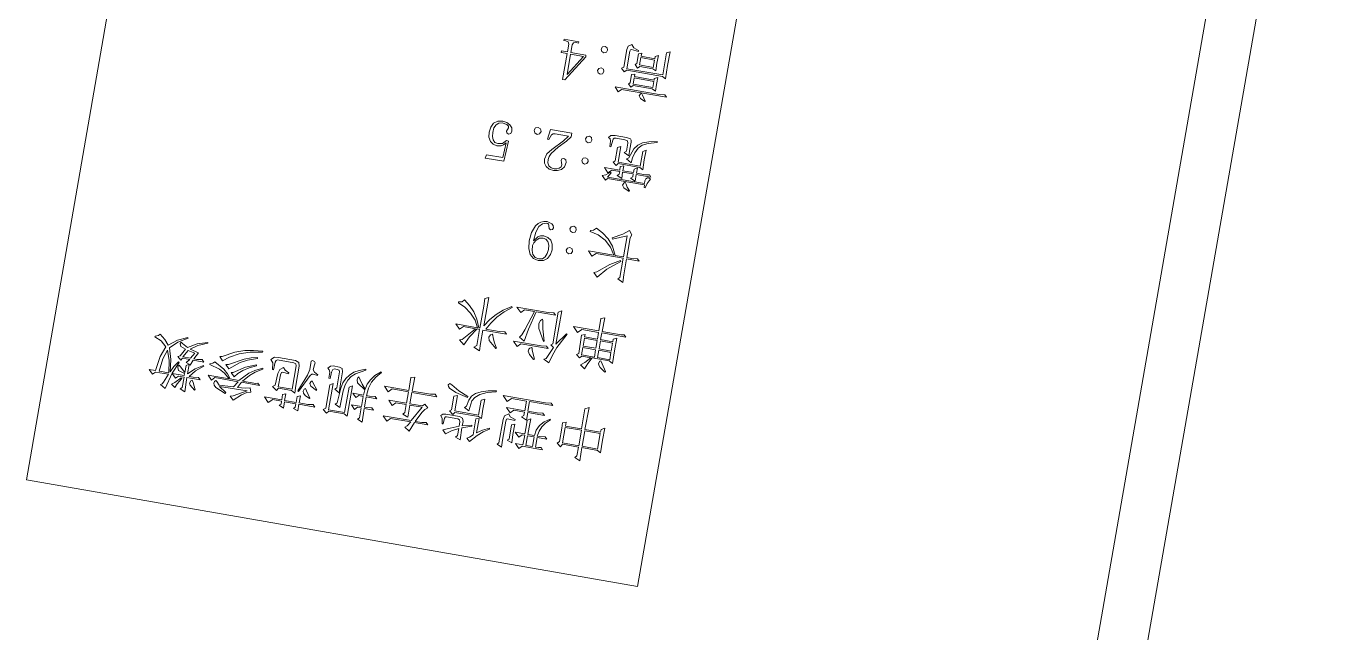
# Model space of a CAD drawing. Extents: x 274235 to 276654, y 142848 to 144425.
# Drawn here: x 275951.22 to 275956.52, y 143078.82 to 143081.25 of the extents above; entities that cross this region are included whole.
import ezdxf

# ---------------------------------------------------------------- set-up
doc = ezdxf.new("R2010")
doc.units = 0
doc.header["$LTSCALE"] = 1.5
doc.layers.get('0').update_dxf_attribs({"linetype": 'CONTINUOUS', "lineweight": 0})
doc.layers.add('_ACM-A-SITE-PAKG', color=1, linetype='CONTINUOUS', lineweight=5)
doc.layers.add('_ACM-A-WALL-FULL', color=6, linetype='CONTINUOUS', lineweight=13)

# ---------------------------------------------------------------- blocks, each defined once
blk = doc.blocks.new('acm_Parking_Truck - Midium Truck 中型货车-V407-B1_Working')
at = {"layer": '_ACM-A-SITE-PAKG'}
for p, q in [((-1244.9, 9000), (1245.1, 9000)), ((-1244.9, 9000), (-1244.9, 2287.2)), ((1245.1, 9000), (1245.1, 2287.2)), ((-907.9, 8533.8), (-930, 8543.7)), ((-930, 8543.7), (-929.1, 8490.3)), ((-915.3, 8526.5), (-907.9, 8533.8)), ((-915.3, 8490.3), (-915.3, 8526.5)), ((-691.8, 8525.7), (-775.5, 8525.7)), ((-775.5, 8525.7), (-768.1, 8518.3)), ((-680.8, 8536.7), (-691.8, 8525.7)), ((-664.2, 8520.1), (-680.8, 8536.7)), ((-610.9, 8543.7), (-609.9, 8515.2)), ((-591.6, 8534.5), (-610.9, 8543.7)), ((-598, 8528.1), (-591.6, 8534.5)), ((-598, 8433.3), (-598, 8528.1)), ((-481.2, 8543.7), (-507.4, 8513.8)), ((-490.4, 8514.3), (-478, 8525.8)), ((-468.3, 8531.7), (-481.2, 8543.7)), ((-478, 8525.8), (-468.3, 8531.7)), ((-422.3, 8535.4), (-442.6, 8543.7)), ((-442.6, 8543.7), (-441.6, 8495)), ((-429.7, 8528.1), (-422.3, 8535.4)), ((-429.7, 8499.6), (-429.7, 8528.1)), ((-380, 8529.9), (-402.6, 8513.4)), ((-367.1, 8515.2), (-380, 8529.9)), ((-235.6, 8543.7), (-250.3, 8506.8)), ((-215.4, 8532), (-235.6, 8543.7)), ((-223.4, 8524.8), (-215.4, 8532)), ((-42.5, 8541.3), (-41.6, 8485.6)), ((-22.3, 8532.1), (-42.5, 8541.3)), ((-29.6, 8525.5), (-22.3, 8532.1)), ((-29.6, 8485.6), (-29.6, 8525.5)), ((33.8, 8521), (20.1, 8528.3)), ((20.1, 8528.3), (21, 8464.8)), ((104.7, 8530.1), (96.4, 8521)), ((119.4, 8517.3), (104.7, 8530.1)), ((238, 8534.2), (218.7, 8541.3)), ((218.7, 8541.3), (219.6, 8513.9)), ((231.6, 8528.1), (238, 8534.2)), ((231.6, 8513.9), (231.6, 8528.1)), ((296.9, 8531.5), (277.6, 8539.5)), ((277.6, 8539.5), (278.5, 8513.9)), ((290.4, 8525.4), (296.9, 8531.5)), ((290.4, 8513.9), (290.4, 8525.4)), ((341.9, 8527.7), (326.3, 8513.9)), ((360.3, 8508.4), (341.9, 8527.7)), ((433, 8497), (485.4, 8526)), ((482.7, 8543.7), (453.2, 8516.2)), ((496.5, 8528.8), (482.7, 8543.7)), ((485.4, 8526), (496.5, 8528.8)), ((641.8, 8530.8), (639, 8529)), ((639, 8529), (652.8, 8501.3)), ((662.9, 8514.2), (641.8, 8530.8)), ((679.5, 8543.7), (680.4, 8485.6)), ((699.7, 8534.5), (679.5, 8543.7)), ((692.4, 8528), (699.7, 8534.5)), ((692.4, 8485.6), (692.4, 8528)), ((720.9, 8533.6), (714.4, 8517)), ((737.4, 8522.5), (720.9, 8533.6)), ((759.5, 8543.7), (742.3, 8478.1)), ((780.6, 8531.7), (759.5, 8543.7)), ((769.6, 8520.6), (774.2, 8527.5)), ((774.2, 8527.5), (780.6, 8531.7)), ((-992.5, 8490.3), (-1006.3, 8498.6)), ((-1006.3, 8498.6), (-1005.4, 8446.8)), ((-929.1, 8490.3), (-992.5, 8490.3)), ((-992.5, 8484.8), (-929.1, 8484.8)), ((-992.5, 8422.1), (-992.5, 8484.8)), ((-929.1, 8484.8), (-929.1, 8422.1)), ((-850.9, 8490.3), (-915.3, 8490.3)), ((-915.3, 8484.8), (-849.1, 8484.8)), ((-915.3, 8422.1), (-915.3, 8484.8)), ((-843.6, 8501.4), (-850.9, 8490.3)), ((-849.1, 8484.8), (-849.1, 8422.1)), ((-827.9, 8489.4), (-843.6, 8501.4)), ((-836.2, 8481.8), (-827.9, 8489.4)), ((-836.2, 8427), (-836.2, 8481.8)), ((-745.1, 8480.9), (-784.7, 8480.9)), ((-784.7, 8480.9), (-776.4, 8472.6)), ((-776.4, 8472.6), (-754.3, 8475.4)), ((-768.1, 8518.3), (-757.1, 8520.1)), ((-757.1, 8520.1), (-745.1, 8520.1)), ((-754.3, 8475.4), (-745.1, 8475.4)), ((-745.1, 8475.4), (-748.7, 8454.3)), ((-745.1, 8520.1), (-745.1, 8480.9)), ((-737, 8452.4), (-733.2, 8475.4)), ((-733.2, 8520.1), (-706.5, 8520.1)), ((-733.2, 8480.9), (-733.2, 8520.1)), ((-706.5, 8480.9), (-733.2, 8480.9)), ((-733.2, 8475.4), (-706.5, 8475.4)), ((-706.5, 8520.1), (-706.5, 8480.9)), ((-706.5, 8475.4), (-706.5, 8446)), ((-694.6, 8480.9), (-694.6, 8520.1)), ((-694.6, 8520.1), (-664.2, 8520.1)), ((-684.4, 8480.9), (-694.6, 8480.9)), ((-694.6, 8446), (-694.6, 8475.4)), ((-694.6, 8475.4), (-655, 8475.4)), ((-672.5, 8492.9), (-684.4, 8480.9)), ((-655, 8475.4), (-672.5, 8492.9)), ((-629.3, 8512.8), (-648.6, 8520.1)), ((-648.6, 8520.1), (-647.7, 8485.4)), ((-647.7, 8485.4), (-648.6, 8444.3)), ((-635.7, 8506.4), (-629.3, 8512.8)), ((-635.7, 8448.8), (-635.7, 8506.4)), ((-609.9, 8515.2), (-609.9, 8438.8)), ((-528.2, 8496.3), (-551.1, 8481.3)), ((-551.1, 8481.3), (-550.2, 8477.6)), ((-550.2, 8477.6), (-524.9, 8490)), ((-507.4, 8513.8), (-528.2, 8496.3)), ((-524.9, 8490), (-502.3, 8505.1)), ((-502.3, 8505.1), (-503.3, 8445.4)), ((-489.5, 8449.1), (-490.4, 8514.3)), ((-441.6, 8495), (-479.3, 8481.3)), ((-479.3, 8481.3), (-478.4, 8477.6)), ((-478.4, 8477.6), (-441.6, 8486.7)), ((-441.6, 8486.7), (-441.6, 8468.4)), ((-402.6, 8513.4), (-429.7, 8499.6)), ((-429.7, 8490.5), (-394.7, 8504.2)), ((-429.7, 8473), (-429.7, 8490.5)), ((-426.9, 8464.7), (-429.7, 8473)), ((-394.7, 8504.2), (-367.1, 8515.2)), ((-364.4, 8492.3), (-366, 8468.6)), ((-359.8, 8492.3), (-364.4, 8492.3)), ((-357, 8472.1), (-359.8, 8492.3)), ((-250.3, 8506.8), (-304.6, 8506.8)), ((-304.6, 8506.8), (-296.3, 8498.5)), ((-296.3, 8498.5), (-278.9, 8501.3)), ((-278.9, 8501.3), (-252.2, 8501.3)), ((-252.2, 8501.3), (-272.4, 8462.4)), ((-269.7, 8440.9), (-235.6, 8501.3)), ((-235.6, 8501.3), (-121.6, 8501.3)), ((-234.7, 8506.8), (-223.4, 8524.8)), ((-152.9, 8506.8), (-234.7, 8506.8)), ((-197.9, 8481.4), (-220, 8490.6)), ((-220, 8490.6), (-219.1, 8440.9)), ((-205.3, 8474), (-197.9, 8481.4)), ((-205.3, 8440.9), (-205.3, 8474)), ((-139.1, 8519.7), (-152.9, 8506.8)), ((-121.6, 8501.3), (-139.1, 8519.7)), ((-41.6, 8485.6), (-79.3, 8485.6)), ((-79.3, 8485.6), (-71, 8477.4)), ((-71, 8477.4), (-48.9, 8480.1)), ((-48.9, 8480.1), (-41.6, 8480.1)), ((-41.6, 8480.1), (-41.6, 8438.5)), ((-14, 8485.6), (-29.6, 8485.6)), ((-29.6, 8438.5), (-29.6, 8480.1)), ((-29.6, 8480.1), (10.9, 8480.1)), ((-3.9, 8495.8), (-14, 8485.6)), ((10.9, 8480.1), (-3.9, 8495.8)), ((32.9, 8411.5), (32.9, 8515.4)), ((32.9, 8515.4), (98.2, 8515.4)), ((96.4, 8521), (33.8, 8521)), ((55.9, 8498.9), (54.1, 8430.2)), ((76.2, 8488.8), (55.9, 8498.9)), ((65.1, 8421.5), (69.7, 8482.4)), ((69.7, 8482.4), (76.2, 8488.8)), ((98.2, 8515.4), (98.2, 8408.7)), ((110.2, 8510.8), (119.4, 8517.3)), ((111.1, 8416.1), (110.2, 8510.8)), ((219.6, 8513.9), (154.3, 8513.9)), ((154.3, 8513.9), (162.6, 8505.6)), ((162.6, 8505.6), (184.7, 8508.4)), ((181.9, 8484.5), (180.1, 8482.6)), ((180.1, 8482.6), (198.5, 8455.1)), ((200.5, 8474.5), (181.9, 8484.5)), ((184.7, 8508.4), (219.6, 8508.4)), ((208.6, 8467.4), (200.5, 8474.5)), ((219.6, 8508.4), (219.6, 8479.9)), ((219.6, 8479.9), (231.6, 8484.5)), ((278.5, 8513.9), (231.6, 8513.9)), ((231.6, 8484.5), (231.6, 8508.4)), ((231.6, 8508.4), (278.5, 8508.4)), ((258.3, 8464.4), (243.5, 8472.7)), ((243.5, 8472.7), (244.5, 8441.6)), ((278.5, 8508.4), (278.5, 8481.7)), ((278.5, 8481.7), (290.4, 8487.2)), ((326.3, 8513.9), (290.4, 8513.9)), ((290.4, 8487.2), (290.4, 8508.4)), ((290.4, 8508.4), (360.3, 8508.4)), ((318, 8474.6), (310.7, 8464.4)), ((336.4, 8461.7), (318, 8474.6)), ((433.7, 8503.7), (417.4, 8499)), ((417.4, 8499), (423.8, 8482.3)), ((423.8, 8482.3), (442.2, 8486.9)), ((545.2, 8497.9), (433, 8497)), ((453.2, 8516.2), (433.7, 8503.7)), ((442.2, 8486.9), (473.5, 8489.6)), ((473.5, 8489.6), (461.5, 8466.8)), ((475.3, 8466.8), (490, 8490.6)), ((490, 8490.6), (548, 8494.2)), ((518.5, 8521.8), (516.7, 8518.2)), ((516.7, 8518.2), (545.2, 8497.9)), ((559, 8504.4), (518.5, 8521.8)), ((548, 8494.2), (559.9, 8480.4)), ((567.3, 8497), (559, 8504.4)), ((559.9, 8480.4), (563.6, 8477.7)), ((563.6, 8477.7), (568.2, 8482.7)), ((570, 8489.6), (567.3, 8497)), ((568.2, 8482.7), (570, 8489.6)), ((582, 8478.8), (570, 8466.8)), ((598.5, 8461.3), (582, 8478.8)), ((680.4, 8485.6), (626.1, 8485.6)), ((626.1, 8485.6), (634.4, 8477.4)), ((634.4, 8477.4), (656.5, 8480.1)), ((673, 8480.1), (651.4, 8453.7)), ((652.8, 8501.3), (658.3, 8492.1)), ((656.5, 8480.1), (673, 8480.1)), ((658.3, 8492.1), (663.4, 8496.7)), ((666.6, 8505.9), (662.9, 8514.2)), ((663.4, 8496.7), (666.6, 8505.9)), ((715.3, 8485.6), (692.4, 8485.6)), ((692.4, 8471.9), (692.4, 8480.1)), ((692.4, 8480.1), (741.1, 8480.1)), ((714.4, 8517), (700.6, 8493)), ((700.6, 8493), (703.4, 8491.2)), ((703.4, 8491.2), (724.5, 8513.3)), ((725.5, 8495.8), (715.3, 8485.6)), ((742.3, 8478.1), (721.8, 8431.7)), ((724.5, 8513.3), (737.4, 8522.5)), ((741.1, 8480.1), (725.5, 8495.8)), ((740, 8451.7), (751.2, 8474.9)), ((751.2, 8474.9), (756.3, 8425.5)), ((754.9, 8480.1), (795.4, 8480.1)), ((762.7, 8431.1), (754.9, 8480.1)), ((755.8, 8485.6), (769.6, 8520.6)), ((808.2, 8485.6), (755.8, 8485.6)), ((795.4, 8480.1), (788.9, 8428.8)), ((800.4, 8421), (809.2, 8480.1)), ((819.3, 8496.7), (808.2, 8485.6)), ((809.2, 8480.1), (835.8, 8480.1)), ((835.8, 8480.1), (819.3, 8496.7)), ((-1005.4, 8446.8), (-1006.3, 8398.2)), ((-929.1, 8422.1), (-992.5, 8422.1)), ((-849.1, 8422.1), (-915.3, 8422.1)), ((-835.3, 8405.5), (-836.2, 8427)), ((-756.6, 8435.2), (-768.9, 8418)), ((-762.3, 8414.7), (-746.8, 8432.2)), ((-748.7, 8454.3), (-756.6, 8435.2)), ((-746.8, 8432.2), (-737, 8452.4)), ((-706.5, 8446), (-707.4, 8411.9)), ((-707.4, 8411.9), (-693.6, 8419.3)), ((-693.6, 8419.3), (-694.6, 8446)), ((-669.7, 8410.3), (-691.8, 8419.5)), ((-691.8, 8419.5), (-690.9, 8389.1)), ((-648.6, 8444.3), (-635.7, 8448.8)), ((-615.9, 8427.3), (-645.8, 8429.6)), ((-645.8, 8429.6), (-645.8, 8425)), ((-645.8, 8425), (-624.9, 8417.5)), ((-611.4, 8430.4), (-615.9, 8427.3)), ((-609.9, 8438.8), (-611.4, 8430.4)), ((-601.9, 8418.1), (-598, 8433.3)), ((-498.7, 8438.5), (-512.5, 8445)), ((-512.5, 8445), (-511.5, 8405.9)), ((-503.3, 8445.4), (-489.5, 8449.1)), ((-403, 8438.5), (-498.7, 8438.5)), ((-498.7, 8372.3), (-498.7, 8433)), ((-498.7, 8433), (-401.2, 8433)), ((-457.3, 8423.1), (-462.3, 8381.3)), ((-437, 8413), (-457.3, 8423.1)), ((-441.6, 8468.4), (-437.3, 8456)), ((-437.3, 8456), (-424.2, 8451.9)), ((-418.6, 8462), (-426.9, 8464.7)), ((-424.2, 8451.9), (-368.1, 8451.9)), ((-372.7, 8462), (-418.6, 8462)), ((-396.6, 8447.7), (-403, 8438.5)), ((-401.2, 8433), (-401.2, 8370.5)), ((-380.9, 8435.8), (-396.6, 8447.7)), ((-388.3, 8430.3), (-380.9, 8435.8)), ((-387.4, 8375.1), (-388.3, 8430.3)), ((-368.7, 8463.2), (-372.7, 8462)), ((-366, 8468.6), (-368.7, 8463.2)), ((-368.1, 8451.9), (-357, 8453.7)), ((-349.7, 8461.1), (-357, 8472.1)), ((-357, 8453.7), (-349.7, 8461.1)), ((-282.5, 8448.3), (-292.6, 8439.9)), ((-292.6, 8439.9), (-278.9, 8426.2)), ((-272.4, 8462.4), (-282.5, 8448.3)), ((-278.9, 8426.2), (-269.7, 8435.4)), ((-219.1, 8440.9), (-269.7, 8440.9)), ((-269.7, 8435.4), (-219.1, 8435.4)), ((-219.1, 8435.4), (-219.1, 8389.1)), ((-163, 8440.9), (-205.3, 8440.9)), ((-205.3, 8389.1), (-205.3, 8435.4)), ((-205.3, 8435.4), (-132.6, 8435.4)), ((-150.1, 8454.7), (-163, 8440.9)), ((-132.6, 8435.4), (-150.1, 8454.7)), ((-41.6, 8438.5), (-84.8, 8438.5)), ((-84.8, 8438.5), (-76.5, 8430.3)), ((-76.5, 8430.3), (-54.4, 8433)), ((-54.4, 8433), (-41.6, 8433)), ((-41.6, 8433), (-44.8, 8402.6)), ((-31.5, 8412.1), (-29.6, 8433)), ((-11.2, 8438.5), (-29.6, 8438.5)), ((-29.6, 8433), (13.6, 8433)), ((-1.1, 8448.7), (-11.2, 8438.5)), ((13.6, 8433), (-1.1, 8448.7)), ((21, 8464.8), (20.1, 8404.1)), ((54.1, 8430.2), (49.8, 8405.7)), ((59.9, 8398.9), (65.1, 8421.5)), ((88.1, 8429), (67.9, 8440.9)), ((67.9, 8440.9), (68.8, 8405.1)), ((80.8, 8423.5), (88.1, 8429)), ((80.8, 8358.2), (80.8, 8423.5)), ((159.8, 8447.9), (158, 8445.2)), ((158, 8445.2), (177.3, 8420.7)), ((184.2, 8434.3), (159.8, 8447.9)), ((177.3, 8420.7), (182.8, 8412.5)), ((190.2, 8424.3), (184.2, 8434.3)), ((187.4, 8417.1), (190.2, 8424.3)), ((229.7, 8463.3), (194.3, 8392.5)), ((198.5, 8455.1), (204, 8446.6)), ((204, 8446.6), (208.6, 8450.8)), ((205.4, 8392.5), (233.4, 8461.5)), ((211.4, 8458.9), (208.6, 8467.4)), ((208.6, 8450.8), (211.4, 8458.9)), ((233.4, 8461.5), (229.7, 8463.3)), ((244.5, 8441.6), (244.5, 8363.7)), ((256.4, 8364.7), (256.4, 8458.9)), ((256.4, 8458.9), (313.4, 8458.9)), ((310.7, 8464.4), (258.3, 8464.4)), ((313.4, 8458.9), (312.1, 8410.2)), ((324.5, 8407.4), (326.3, 8454.3)), ((326.3, 8454.3), (336.4, 8461.7)), ((461.5, 8466.8), (388.9, 8466.8)), ((388.9, 8466.8), (396.2, 8459.4)), ((396.2, 8459.4), (404.5, 8461.3)), ((404.5, 8461.3), (458.8, 8461.3)), ((434.8, 8434.1), (414.8, 8417.9)), ((417.1, 8411.4), (439.4, 8426.3)), ((458.8, 8461.3), (434.8, 8434.1)), ((439.4, 8426.3), (473.5, 8461.3)), ((463.8, 8419.3), (440.9, 8404.3)), ((455.8, 8404), (502, 8433.4)), ((481.9, 8435), (463.8, 8419.3)), ((473.5, 8461.3), (508.4, 8461.3)), ((570, 8466.8), (475.3, 8466.8)), ((520.4, 8422.7), (480.8, 8389.8)), ((494.6, 8450.2), (481.9, 8435)), ((509.3, 8435.2), (494.6, 8450.2)), ((502, 8433.4), (509.3, 8435.2)), ((508.4, 8461.3), (522.3, 8442.5)), ((534.6, 8442.4), (513, 8461.3)), ((513, 8461.3), (598.5, 8461.3)), ((535.1, 8407.6), (520.4, 8422.7)), ((522.3, 8442.5), (540.1, 8426.8)), ((557.2, 8430), (534.6, 8442.4)), ((540.1, 8426.8), (581.1, 8404.3)), ((599.5, 8418.1), (557.2, 8430)), ((651.4, 8453.7), (621.5, 8429.1)), ((621.5, 8429.1), (623.4, 8426.3)), ((623.4, 8426.3), (653.7, 8445)), ((653.7, 8445), (680.4, 8470.1)), ((675.8, 8434.5), (668.4, 8412.6)), ((680.4, 8432.7), (675.8, 8434.5)), ((680.4, 8470.1), (680.4, 8432.7)), ((681.3, 8431.8), (692.4, 8439.1)), ((694.2, 8426.3), (681.3, 8431.8)), ((682.2, 8412.6), (694.2, 8426.3)), ((718.6, 8463.2), (692.4, 8471.9)), ((692.4, 8439.1), (692.4, 8467.4)), ((692.4, 8467.4), (713.5, 8448.2)), ((717.2, 8420.9), (710.8, 8412.6)), ((713.5, 8448.2), (719.9, 8441.8)), ((731, 8409), (717.2, 8420.9)), ((723.6, 8452.7), (718.6, 8463.2)), ((719.9, 8441.8), (722.7, 8445.9)), ((721.8, 8431.7), (724.5, 8429.9)), ((722.7, 8445.9), (723.6, 8452.7)), ((724.5, 8429.9), (740, 8451.7)), ((756.3, 8425.5), (769.6, 8380.3)), ((777, 8390.9), (762.7, 8431.1)), ((788.9, 8428.8), (777, 8390.9)), ((785.2, 8379.3), (800.4, 8421)), ((-1006.3, 8398.2), (-992.5, 8405.5)), ((-992.5, 8405.5), (-992.5, 8416.5)), ((-992.5, 8416.5), (-929.1, 8416.5)), ((-929.1, 8416.5), (-930, 8327.1)), ((-914.4, 8335.3), (-915.3, 8416.5)), ((-915.3, 8416.5), (-849.1, 8416.5)), ((-849.1, 8416.5), (-849.1, 8400)), ((-849.1, 8400), (-835.3, 8405.5)), ((-768.9, 8418), (-785.6, 8402.8)), ((-785.6, 8402.8), (-783.8, 8400)), ((-783.8, 8400), (-762.3, 8414.7)), ((-690.9, 8389.1), (-758.9, 8389.1)), ((-758.9, 8389.1), (-750.7, 8380.8)), ((-750.7, 8380.8), (-728.6, 8383.6)), ((-728.6, 8383.6), (-690.9, 8383.6)), ((-690.9, 8383.6), (-690.9, 8344.4)), ((-678, 8403.8), (-669.7, 8410.3)), ((-678, 8389.1), (-678, 8403.8)), ((-634.8, 8389.1), (-678, 8389.1)), ((-678, 8344.4), (-678, 8383.6)), ((-678, 8383.6), (-603.5, 8383.6)), ((-621.9, 8402), (-634.8, 8389.1)), ((-624.9, 8417.5), (-617.3, 8407.6)), ((-603.5, 8383.6), (-621.9, 8402)), ((-617.3, 8407.6), (-601.9, 8418.1)), ((-511.5, 8405.9), (-512.5, 8365.9)), ((-512.5, 8365.9), (-498.7, 8372.3)), ((-462.3, 8381.3), (-471.8, 8365.6)), ((-457.7, 8362.9), (-449.1, 8380.5)), ((-449.1, 8380.5), (-444.4, 8406.6)), ((-444.4, 8406.6), (-437, 8413)), ((-442.6, 8371.4), (-443.5, 8366.6)), ((-443.5, 8366.6), (-403.5, 8351.3)), ((-393.4, 8359), (-442.6, 8371.4)), ((-401.2, 8370.5), (-387.4, 8375.1)), ((-219.1, 8389.1), (-320.2, 8389.1)), ((-320.2, 8389.1), (-312, 8380.8)), ((-312, 8380.8), (-294.5, 8383.6)), ((-294.5, 8383.6), (-219.1, 8383.6)), ((-219.1, 8383.6), (-220, 8327.1)), ((-138.1, 8389.1), (-205.3, 8389.1)), ((-204.4, 8331.6), (-205.3, 8383.6)), ((-205.3, 8383.6), (-105.9, 8383.6)), ((-124.3, 8402.9), (-138.1, 8389.1)), ((-105.9, 8383.6), (-124.3, 8402.9)), ((-52.6, 8376.7), (-65.9, 8353.7)), ((-61.3, 8348.5), (-46.2, 8367.6)), ((-44.8, 8402.6), (-52.6, 8376.7)), ((-46.2, 8367.6), (-36.7, 8387.4)), ((-36.7, 8387.4), (-32.4, 8408.5)), ((-32.4, 8408.5), (-16.7, 8391.2)), ((2.6, 8388.5), (-31.5, 8412.1)), ((-16.7, 8391.2), (-6.6, 8375.8)), ((-6.6, 8375.8), (0.7, 8364.9)), ((0.7, 8364.9), (4.4, 8368.5)), ((6.3, 8377.6), (2.6, 8388.5)), ((4.4, 8368.5), (6.3, 8377.6)), ((31.7, 8368.4), (16.4, 8354.2)), ((20.1, 8404.1), (32.9, 8411.5)), ((42.6, 8385.3), (31.7, 8368.4)), ((40.1, 8363.7), (51.8, 8379.8)), ((49.8, 8405.7), (42.6, 8385.3)), ((51.8, 8379.8), (59.9, 8398.9)), ((68.8, 8405.1), (68.8, 8356.3)), ((98.2, 8408.7), (111.1, 8416.1)), ((113.9, 8390.4), (112.5, 8364.1)), ((118.5, 8390.4), (113.9, 8390.4)), ((119.8, 8366.4), (118.5, 8390.4)), ((122.9, 8357), (119.8, 8366.4)), ((165.4, 8387.9), (164.4, 8384.2)), ((164.4, 8384.2), (180.5, 8376.9)), ((183.3, 8384.7), (165.4, 8387.9)), ((180.5, 8376.9), (186.5, 8367.7)), ((182.8, 8412.5), (187.4, 8417.1)), ((188.6, 8386.4), (183.3, 8384.7)), ((186.5, 8367.7), (184.7, 8347.4)), ((194.3, 8392.5), (188.6, 8386.4)), ((199.9, 8369.5), (205.4, 8392.5)), ((201.2, 8343.7), (199.9, 8369.5)), ((282.2, 8401), (281.2, 8397.3)), ((281.2, 8397.3), (297.3, 8389)), ((304.7, 8397.8), (282.2, 8401)), ((297.3, 8389), (305.2, 8378.9)), ((309.5, 8401.1), (304.7, 8397.8)), ((305.2, 8378.9), (319.4, 8389.9)), ((312.1, 8410.2), (309.5, 8401.1)), ((319.4, 8389.9), (324.5, 8407.4)), ((343.8, 8395.1), (341.9, 8364.3)), ((348.4, 8395.1), (343.8, 8395.1)), ((351.6, 8368.4), (348.4, 8395.1)), ((361.3, 8356.4), (351.6, 8368.4)), ((414.8, 8417.9), (386.1, 8399.7)), ((386.1, 8399.7), (387, 8396)), ((387, 8396), (417.1, 8411.4)), ((440.9, 8404.3), (413.7, 8391.1)), ((413.7, 8391.1), (414.6, 8387.4)), ((414.6, 8387.4), (455.8, 8404)), ((452.8, 8375.3), (414.6, 8361.7)), ((440.6, 8363.7), (467.3, 8373.7)), ((480.8, 8389.8), (452.8, 8375.3)), ((467.3, 8373.7), (525, 8405.8)), ((525.8, 8375.3), (490.5, 8356.6)), ((508.1, 8352.8), (556.2, 8378.2)), ((525, 8405.8), (535.1, 8407.6)), ((551.6, 8395.7), (525.8, 8375.3)), ((565.4, 8380), (551.6, 8395.7)), ((556.2, 8378.2), (565.4, 8380)), ((581.1, 8404.3), (588.4, 8411.2)), ((588.4, 8411.2), (599.5, 8415.3)), ((599.5, 8415.3), (599.5, 8418.1)), ((668.4, 8412.6), (624.3, 8412.6)), ((624.3, 8412.6), (632.6, 8404.4)), ((632.6, 8404.4), (654.6, 8407.1)), ((666.6, 8407.1), (651.9, 8380.5)), ((651.9, 8380.5), (687.8, 8371.3)), ((654.6, 8407.1), (666.6, 8407.1)), ((687.8, 8371.3), (659.2, 8351.3)), ((663.6, 8345.3), (698.8, 8366.7)), ((665.7, 8384.1), (679.5, 8407.1)), ((694.2, 8377.7), (665.7, 8384.1)), ((679.5, 8407.1), (710.8, 8407.1)), ((710.8, 8412.6), (682.2, 8412.6)), ((710.8, 8407.1), (694.2, 8377.7)), ((698.8, 8366.7), (721.8, 8353.8)), ((706.2, 8374.9), (722.7, 8404.4)), ((725.9, 8367.1), (706.2, 8374.9)), ((722.7, 8404.4), (731, 8409)), ((731, 8356.5), (725.9, 8367.1)), ((769.6, 8380.3), (740.4, 8352.1)), ((743.6, 8344.7), (777, 8370.2)), ((777, 8370.2), (794.7, 8350.2)), ((808.2, 8358.5), (785.2, 8379.3)), ((-930, 8327.1), (-914.4, 8335.3)), ((-690.9, 8344.4), (-785.6, 8344.4)), ((-785.6, 8344.4), (-777.3, 8336.1)), ((-777.3, 8336.1), (-755.3, 8338.8)), ((-755.3, 8338.8), (-582.4, 8338.8)), ((-617.3, 8344.4), (-678, 8344.4)), ((-602.6, 8359.1), (-617.3, 8344.4)), ((-582.4, 8338.8), (-602.6, 8359.1)), ((-516.7, 8338.2), (-552, 8328.4)), ((-552, 8324.7), (-519.1, 8330.1)), ((-552, 8328.4), (-552, 8324.7)), ((-519.1, 8330.1), (-492.2, 8339)), ((-489.9, 8350.9), (-516.7, 8338.2)), ((-492.2, 8339), (-471.6, 8350.2)), ((-471.8, 8365.6), (-489.9, 8350.9)), ((-471.6, 8350.2), (-457.7, 8362.9)), ((-403.5, 8351.3), (-371.7, 8332.3)), ((-365.3, 8347.1), (-393.4, 8359)), ((-371.7, 8332.3), (-362.5, 8327.5)), ((-359.3, 8340.7), (-365.3, 8347.1)), ((-362.5, 8327.5), (-357.9, 8334.2)), ((-357.9, 8334.2), (-359.3, 8340.7)), ((-220, 8327.1), (-204.4, 8331.6)), ((-65.9, 8353.7), (-85.7, 8332.2)), ((-85.7, 8332.2), (-83, 8329.4)), ((-83, 8329.4), (-61.3, 8348.5)), ((16.4, 8354.2), (-21.3, 8333.1)), ((-21.3, 8333.1), (-20.4, 8329.4)), ((-20.4, 8329.4), (4.1, 8338.7)), ((4.1, 8338.7), (24.2, 8350)), ((24.2, 8350), (40.1, 8363.7)), ((68.8, 8356.3), (72.7, 8343.2)), ((72.7, 8343.2), (84.4, 8338.8)), ((83.5, 8352), (80.8, 8358.2)), ((91.8, 8349.9), (83.5, 8352)), ((84.4, 8338.8), (111.1, 8338.8)), ((102.8, 8349.9), (91.8, 8349.9)), ((109.4, 8353.4), (102.8, 8349.9)), ((112.5, 8364.1), (109.4, 8353.4)), ((111.1, 8338.8), (121.2, 8341.8)), ((121.2, 8341.8), (129.5, 8350.8)), ((129.5, 8350.8), (122.9, 8357)), ((184.7, 8347.4), (184.1, 8339.1)), ((184.1, 8339.1), (187.9, 8334.5)), ((187.9, 8334.5), (195.7, 8331.8)), ((195.7, 8331.8), (200.3, 8334.8)), ((200.3, 8334.8), (201.2, 8343.7)), ((244.5, 8363.7), (249.1, 8348.6)), ((249.1, 8348.6), (262.9, 8343.6)), ((259.4, 8356.4), (256.4, 8364.7)), ((268.4, 8353.7), (259.4, 8356.4)), ((262.9, 8343.6), (331.8, 8343.6)), ((334.6, 8353.7), (268.4, 8353.7)), ((331.8, 8343.6), (348.8, 8345.4)), ((339.7, 8356.8), (334.6, 8353.7)), ((341.9, 8364.3), (339.7, 8356.8)), ((348.8, 8345.4), (361.3, 8356.4)), ((447.6, 8341.7), (399, 8333.1)), ((399, 8333.1), (399, 8329.4)), ((399, 8329.4), (436.1, 8332.8)), ((414.6, 8361.7), (415.5, 8357.9)), ((415.5, 8357.9), (440.6, 8363.7)), ((436.1, 8332.8), (470.2, 8339.1)), ((490.5, 8356.6), (447.6, 8341.7)), ((470.2, 8339.1), (508.1, 8352.8)), ((659.2, 8351.3), (621.5, 8335.4)), ((621.5, 8335.4), (622.5, 8332.6)), ((622.5, 8332.6), (663.6, 8345.3)), ((740.4, 8352.1), (702.5, 8329.8)), ((702.5, 8329.8), (704.3, 8327.1)), ((704.3, 8327.1), (743.6, 8344.7)), ((721.8, 8353.8), (728.2, 8350.1)), ((728.2, 8350.1), (731, 8356.5)), ((794.7, 8350.2), (816.5, 8332.6)), ((834.9, 8347.2), (808.2, 8358.5)), ((816.5, 8332.6), (821.6, 8339.4)), ((821.6, 8339.4), (834.9, 8343.6)), ((834.9, 8343.6), (834.9, 8347.2)), ((-968.6, 8175.9), (-970.5, 8173.2)), ((-970.5, 8173.2), (-952.1, 8144.7)), ((-946.1, 8160.8), (-968.6, 8175.9)), ((-939, 8153.3), (-946.1, 8160.8)), ((-884.9, 8177.8), (-894.6, 8153.4)), ((-866.5, 8164), (-884.9, 8177.8)), ((-882.6, 8152.1), (-866.5, 8164)), ((-739.6, 8177.8), (-748.7, 8144.9)), ((-747.9, 8114.3), (-726.7, 8162.1)), ((-718.5, 8166.7), (-739.6, 8177.8)), ((-726.7, 8162.1), (-718.5, 8166.7)), ((-678, 8175.9), (-680.8, 8174)), ((-680.8, 8174), (-666, 8139.6)), ((-657.9, 8158.3), (-678, 8175.9)), ((-650.9, 8146.2), (-657.9, 8158.3)), ((-520.7, 8158.4), (-523.5, 8155.7)), ((-523.5, 8155.7), (-511.1, 8136.2)), ((-489, 8131.6), (-520.7, 8158.4)), ((-432.4, 8167.7), (-458.2, 8177.8)), ((-458.2, 8177.8), (-457.3, 8148.6)), ((-443.5, 8159.5), (-432.4, 8167.7)), ((-443.5, 8093.8), (-443.5, 8159.5)), ((-392, 8165.5), (-408.8, 8130.1)), ((-370.8, 8149), (-392, 8165.5)), ((-977.8, 8129.1), (-992.5, 8137.4)), ((-992.5, 8137.4), (-991.6, 8085.7)), ((-978.7, 8123.6), (-929.1, 8123.6)), ((-978.7, 8093.8), (-978.7, 8123.6)), ((-907.9, 8129.1), (-977.8, 8129.1)), ((-952.1, 8144.7), (-944.7, 8133.7)), ((-944.7, 8133.7), (-940.6, 8136.9)), ((-940.6, 8136.9), (-936.9, 8146.6)), ((-936.9, 8146.6), (-939, 8153.3)), ((-929.1, 8123.6), (-929.1, 8093.8)), ((-916.2, 8123.6), (-863.8, 8123.6)), ((-916.2, 8093.8), (-916.2, 8123.6)), ((-894.6, 8153.4), (-907.9, 8129.1)), ((-902.4, 8129.1), (-882.6, 8152.1)), ((-865.6, 8129.1), (-902.4, 8129.1)), ((-858.3, 8137.4), (-865.6, 8129.1)), ((-863.8, 8123.6), (-863.8, 8093.8)), ((-843.6, 8126.4), (-858.3, 8137.4)), ((-851.8, 8119.9), (-843.6, 8126.4)), ((-850.9, 8046), (-851.8, 8119.9)), ((-761.2, 8112.5), (-793, 8052.7)), ((-748.7, 8144.9), (-761.2, 8112.5)), ((-735.9, 8106), (-747.9, 8114.3)), ((-743.3, 8100.5), (-735.9, 8106)), ((-727.7, 8122.1), (-719.4, 8113.8)), ((-616.4, 8122.1), (-727.7, 8122.1)), ((-719.4, 8113.8), (-698.2, 8116.5)), ((-698.2, 8116.5), (-585.1, 8116.5)), ((-666, 8139.6), (-664.2, 8132)), ((-664.2, 8132), (-660.5, 8129.4)), ((-660.5, 8129.4), (-655, 8133.1)), ((-655, 8133.1), (-651.7, 8138.3)), ((-651.7, 8138.3), (-650.9, 8146.2)), ((-628.3, 8108.7), (-636.6, 8058.6)), ((-606.3, 8096.8), (-628.3, 8108.7)), ((-603.5, 8134.9), (-616.4, 8122.1)), ((-585.1, 8116.5), (-603.5, 8134.9)), ((-511.1, 8136.2), (-503.3, 8117.6)), ((-503.3, 8117.6), (-499.6, 8107.3)), ((-499.6, 8107.3), (-495.9, 8103.9)), ((-495.9, 8103.9), (-490.4, 8107.6)), ((-490.4, 8107.6), (-485.8, 8118)), ((-485.8, 8118), (-489, 8131.6)), ((-457.3, 8148.6), (-457.3, 8093.8)), ((-408.8, 8130.1), (-433.4, 8093.8)), ((-426.9, 8093.8), (-380.9, 8145.3)), ((-380.9, 8145.3), (-370.8, 8149)), ((-363.5, 8106.7), (-377.3, 8093.8)), ((-345.1, 8088.3), (-363.5, 8106.7)), ((-991.6, 8085.7), (-992.5, 8034.1)), ((-929.1, 8093.8), (-978.7, 8093.8)), ((-978.7, 8088.3), (-929.1, 8088.3)), ((-978.7, 8056.1), (-978.7, 8088.3)), ((-929.1, 8056.1), (-978.7, 8056.1)), ((-978.7, 8039.6), (-978.7, 8050.6)), ((-978.7, 8050.6), (-929.1, 8050.6)), ((-929.1, 8088.3), (-929.1, 8056.1)), ((-929.1, 8050.6), (-929.1, 8023.2)), ((-863.8, 8093.8), (-916.2, 8093.8)), ((-916.2, 8088.3), (-863.8, 8088.3)), ((-916.2, 8056.1), (-916.2, 8088.3)), ((-863.8, 8056.1), (-916.2, 8056.1)), ((-916.2, 8023.2), (-916.2, 8050.6)), ((-916.2, 8050.6), (-863.8, 8050.6)), ((-863.8, 8088.3), (-863.8, 8056.1)), ((-863.8, 8050.6), (-863.8, 8040.5)), ((-793, 8052.7), (-790.2, 8050.9)), ((-790.2, 8050.9), (-755.3, 8099.6)), ((-755.3, 8099.6), (-756.2, 7963.5)), ((-742.4, 7970.9), (-743.3, 8100.5)), ((-703.8, 8097.2), (-706.5, 8095.4)), ((-706.5, 8095.4), (-692.7, 8047.4)), ((-677.1, 8048.8), (-703.8, 8097.2)), ((-673.4, 8030.2), (-677.1, 8048.8)), ((-636.6, 8058.6), (-655, 7985.5)), ((-648.6, 7985.5), (-622.8, 8064.6)), ((-622.8, 8064.6), (-614.5, 8086.4)), ((-614.5, 8086.4), (-606.3, 8096.8)), ((-457.3, 8093.8), (-552.9, 8093.8)), ((-552.9, 8093.8), (-544.6, 8085.5)), ((-544.6, 8085.5), (-522.6, 8088.3)), ((-522.6, 8088.3), (-468.3, 8088.3)), ((-483.1, 8061.3), (-503.7, 8033.9)), ((-468.3, 8088.3), (-483.1, 8061.3)), ((-476.7, 8047.9), (-457.3, 8076.3)), ((-457.3, 8076.3), (-458.2, 7961.2)), ((-433.4, 8093.8), (-443.5, 8093.8)), ((-443.5, 7998.9), (-443.5, 8088.3)), ((-443.5, 8088.3), (-439.8, 8088.3)), ((-439.8, 8088.3), (-425.9, 8055.3)), ((-418.9, 8060.3), (-434.3, 8088.3)), ((-434.3, 8088.3), (-345.1, 8088.3)), ((-377.3, 8093.8), (-426.9, 8093.8)), ((-425.9, 8055.3), (-408.1, 8028.4)), ((-396.6, 8035.3), (-418.9, 8060.3)), ((-929.1, 8023.2), (-1026.6, 8023.2)), ((-1026.6, 8023.2), (-1019.2, 8015.8)), ((-1019.2, 8015.8), (-1007.3, 8017.7)), ((-1007.3, 8017.7), (-929.1, 8017.7)), ((-992.5, 8034.1), (-978.7, 8039.6)), ((-929.1, 8017.7), (-930, 7961.2)), ((-847.2, 8023.2), (-916.2, 8023.2)), ((-916.2, 8017.7), (-812.3, 8017.7)), ((-915.3, 7967.6), (-916.2, 8017.7)), ((-863.8, 8040.5), (-850.9, 8046)), ((-832.5, 8037.9), (-847.2, 8023.2)), ((-812.3, 8017.7), (-832.5, 8037.9)), ((-692.7, 8047.4), (-688.1, 8016.7)), ((-688.1, 8016.7), (-685.4, 8010.3)), ((-685.4, 8010.3), (-678.5, 8015.8)), ((-678.5, 8015.8), (-673.4, 8030.2)), ((-594.3, 7998.4), (-607.2, 7985.5)), ((-575.9, 7980), (-594.3, 7998.4)), ((-528.9, 8007.7), (-557.5, 7984.2)), ((-555.7, 7981.4), (-523.8, 8001.6)), ((-503.7, 8033.9), (-528.9, 8007.7)), ((-523.8, 8001.6), (-498.2, 8023.3)), ((-498.2, 8023.3), (-476.7, 8047.9)), ((-442.6, 7968.5), (-443.5, 7998.9)), ((-408.1, 8028.4), (-387, 8006.1)), ((-369.9, 8015.6), (-396.6, 8035.3)), ((-387, 8006.1), (-363.5, 7986.9)), ((-341.4, 8003.5), (-369.9, 8015.6)), ((-363.5, 7986.9), (-355.6, 7996.2)), ((-355.6, 7996.2), (-341.4, 7999.9)), ((-341.4, 7999.9), (-341.4, 8003.5)), ((-930, 7961.2), (-915.3, 7967.6)), ((-756.2, 7963.5), (-742.4, 7970.9)), ((-655, 7985.5), (-733.2, 7985.5)), ((-733.2, 7985.5), (-724.9, 7977.2)), ((-724.9, 7977.2), (-702.8, 7980)), ((-702.8, 7980), (-575.9, 7980)), ((-607.2, 7985.5), (-648.6, 7985.5)), ((-557.5, 7984.2), (-555.7, 7981.4)), ((-458.2, 7961.2), (-442.6, 7968.5)), ((-954.8, 7799.3), (-976.9, 7809.5)), ((-976.9, 7809.5), (-976, 7778.3)), ((-962.2, 7791.8), (-954.8, 7799.3)), ((-962.2, 7713.8), (-962.2, 7791.8)), ((-914.1, 7747.6), (-867.5, 7785.3)), ((-873, 7806.7), (-904.7, 7768.6)), ((-855.5, 7790), (-873, 7806.7)), ((-867.5, 7785.3), (-855.5, 7790)), ((-976, 7778.3), (-976, 7713.8)), ((-904.7, 7768.6), (-954.8, 7727.6)), ((-953, 7723.9), (-914.1, 7747.6)), ((-744.5, 7734.1), (-753.7, 7730.4)), ((-735.2, 7730.4), (-744.5, 7734.1)), ((-672, 7749.6), (-675, 7729.2)), ((-662.8, 7766.4), (-672, 7749.6)), ((-648.1, 7777.5), (-662.8, 7766.4)), ((-660.9, 7730.4), (-658.9, 7747.8)), ((-658.9, 7747.8), (-653, 7761.9)), ((-653, 7761.9), (-642.9, 7771.1)), ((-628.2, 7781.2), (-648.1, 7777.5)), ((-642.9, 7771.1), (-628.4, 7774.2)), ((-628.4, 7774.2), (-613.2, 7770.9)), ((-607.3, 7776.7), (-628.2, 7781.2)), ((-613.2, 7770.9), (-602.8, 7761)), ((-591.6, 7762.9), (-607.3, 7776.7)), ((-602.8, 7761), (-596.9, 7745.6)), ((-596.9, 7745.6), (-595, 7725.9)), ((-581.8, 7740.5), (-591.6, 7762.9)), ((-578.5, 7709.9), (-581.8, 7740.5)), ((-976, 7713.8), (-1027.5, 7713.8)), ((-1027.5, 7713.8), (-1019.2, 7705.5)), ((-1019.2, 7705.5), (-997.1, 7708.2)), ((-997.1, 7708.2), (-976, 7708.2)), ((-976, 7708.2), (-976, 7628.2)), ((-851.8, 7713.8), (-962.2, 7713.8)), ((-962.2, 7621.8), (-962.2, 7708.2)), ((-962.2, 7708.2), (-928.2, 7708.2)), ((-954.8, 7727.6), (-953, 7723.9)), ((-928.2, 7708.2), (-912.1, 7673.5)), ((-903.9, 7678.4), (-923.6, 7708.2)), ((-923.6, 7708.2), (-819.6, 7708.2)), ((-878, 7654.9), (-903.9, 7678.4)), ((-836.2, 7727.6), (-851.8, 7713.8)), ((-819.6, 7708.2), (-836.2, 7727.6)), ((-753.7, 7730.4), (-757.4, 7721.2)), ((-757.4, 7721.2), (-753.7, 7711.9)), ((-753.7, 7711.9), (-744.5, 7708.2)), ((-744.5, 7708.2), (-735.2, 7711.9)), ((-731.5, 7721.2), (-735.2, 7730.4)), ((-735.2, 7711.9), (-731.5, 7721.2)), ((-675, 7729.2), (-672.2, 7706.8)), ((-672.2, 7706.8), (-663.6, 7691.6)), ((-663.6, 7691.6), (-650.2, 7682.9)), ((-658.8, 7712.8), (-660.9, 7730.4)), ((-652.5, 7699.9), (-658.8, 7712.8)), ((-643.1, 7692), (-652.5, 7699.9)), ((-650.2, 7682.9), (-633.1, 7680)), ((-631.4, 7689.4), (-643.1, 7692)), ((-633.1, 7680), (-620, 7681.9)), ((-617.6, 7692.6), (-631.4, 7689.4)), ((-620, 7681.9), (-609.3, 7687.6)), ((-605.8, 7702.2), (-617.6, 7692.6)), ((-609.3, 7687.6), (-595, 7706.7)), ((-597.7, 7714.5), (-605.8, 7702.2)), ((-595, 7706.7), (-599, 7670.4)), ((-595, 7725.9), (-597.7, 7714.5)), ((-582.3, 7674.8), (-578.5, 7709.9)), ((-976, 7628.2), (-980.6, 7614.5)), ((-906.1, 7645.4), (-962.2, 7621.8)), ((-944.3, 7618.4), (-904.3, 7640.9)), ((-912.1, 7673.5), (-889.5, 7646.6)), ((-904.3, 7640.9), (-906.1, 7645.4)), ((-889.5, 7646.6), (-863.1, 7626.8)), ((-847.3, 7638.6), (-878, 7654.9)), ((-863.1, 7626.8), (-835.3, 7613.5)), ((-813.2, 7630.1), (-847.3, 7638.6)), ((-826.1, 7623.2), (-813.2, 7626.4)), ((-813.2, 7626.4), (-813.2, 7630.1)), ((-753.7, 7643.3), (-757.4, 7634.1)), ((-757.4, 7634.1), (-753.7, 7624.8)), ((-744.5, 7647), (-753.7, 7643.3)), ((-735.2, 7643.3), (-744.5, 7647)), ((-731.5, 7634.1), (-735.2, 7643.3)), ((-735.2, 7624.8), (-731.5, 7634.1)), ((-663.4, 7648.1), (-665.6, 7640.9)), ((-665.6, 7640.9), (-663.4, 7632.8)), ((-655.7, 7651.7), (-663.4, 7648.1)), ((-663.4, 7632.8), (-656.8, 7626.5)), ((-656.8, 7626.5), (-636, 7621.1)), ((-648.6, 7647.8), (-655.7, 7651.7)), ((-646.8, 7638.6), (-648.6, 7647.8)), ((-645.8, 7633), (-646.8, 7638.6)), ((-643.9, 7629.9), (-645.8, 7633)), ((-640.5, 7628.6), (-643.9, 7629.9)), ((-635.3, 7628.2), (-640.5, 7628.6)), ((-619.7, 7632.7), (-635.3, 7628.2)), ((-623.2, 7622.7), (-612, 7627.4)), ((-607.4, 7646.3), (-619.7, 7632.7)), ((-612, 7627.4), (-602.1, 7635.3)), ((-599, 7670.4), (-607.4, 7646.3)), ((-602.1, 7635.3), (-593.8, 7646.3)), ((-593.8, 7646.3), (-582.3, 7674.8)), ((-980.6, 7614.5), (-968.6, 7599.9)), ((-968.6, 7599.9), (-944.3, 7618.4)), ((-835.3, 7613.5), (-826.1, 7623.2)), ((-753.7, 7624.8), (-744.5, 7621.1)), ((-744.5, 7621.1), (-735.2, 7624.8)), ((-636, 7621.1), (-623.2, 7622.7)), ((-999.9, 7420.1), (-1005.2, 7401.9)), ((-996.2, 7420.1), (-999.9, 7420.1)), ((-995.3, 7409.1), (-996.2, 7420.1)), ((-939.2, 7445.9), (-941, 7443.2)), ((-941, 7443.2), (-929.5, 7430.5)), ((-916.2, 7435.3), (-939.2, 7445.9)), ((-929.5, 7430.5), (-922.6, 7418.3)), ((-922.6, 7418.3), (-918, 7411)), ((-918, 7411), (-913, 7416)), ((-909.8, 7425.7), (-916.2, 7435.3)), ((-913, 7416), (-909.8, 7425.7)), ((-838, 7417.3), (-845.4, 7409.1)), ((-822.4, 7400.8), (-838, 7417.3)), ((-626.8, 7415.3), (-642, 7412.7)), ((-607.4, 7412.5), (-626.8, 7415.3)), ((-1011.9, 7389.7), (-1015.5, 7382.4)), ((-1015.5, 7382.4), (-1008.6, 7378.7)), ((-955.8, 7373.7), (-1015.5, 7373.7)), ((-1015.5, 7373.7), (-1008.2, 7366.4)), ((-1005.2, 7401.9), (-1011.9, 7389.7)), ((-1008.6, 7378.7), (-1002.4, 7379.6)), ((-1008.2, 7366.4), (-993.5, 7368.2)), ((-1002.4, 7379.6), (-997.6, 7384.2)), ((-997.6, 7384.2), (-995, 7392.3)), ((-845.4, 7409.1), (-995.3, 7409.1)), ((-995, 7392.3), (-995.3, 7403.5)), ((-995.3, 7403.5), (-844.5, 7403.5)), ((-993.5, 7368.2), (-955.8, 7368.2)), ((-936.4, 7392.1), (-956.7, 7400.4)), ((-956.7, 7400.4), (-955.8, 7373.7)), ((-955.8, 7368.2), (-956.7, 7347.1)), ((-943.8, 7385.7), (-936.4, 7392.1)), ((-943.8, 7373.7), (-943.8, 7385.7)), ((-900.6, 7373.7), (-943.8, 7373.7)), ((-943.8, 7353.5), (-943.8, 7368.2)), ((-943.8, 7368.2), (-900.6, 7368.2)), ((-881.3, 7391.2), (-901.5, 7399.5)), ((-901.5, 7399.5), (-900.6, 7373.7)), ((-900.6, 7368.2), (-900.6, 7348)), ((-888.6, 7384.8), (-881.3, 7391.2)), ((-888.6, 7373.7), (-888.6, 7384.8)), ((-856.4, 7373.7), (-888.6, 7373.7)), ((-888.6, 7368.2), (-825.2, 7368.2)), ((-887.7, 7353.5), (-888.6, 7368.2)), ((-842.6, 7386.6), (-856.4, 7373.7)), ((-844.5, 7403.5), (-855.5, 7384.2)), ((-855.5, 7384.2), (-852.7, 7382.4)), ((-852.7, 7382.4), (-836.4, 7396.6)), ((-825.2, 7368.2), (-842.6, 7386.6)), ((-836.4, 7396.6), (-822.4, 7400.8)), ((-753.7, 7364.5), (-757.4, 7355.3)), ((-744.5, 7368.2), (-753.7, 7364.5)), ((-735.2, 7364.5), (-744.5, 7368.2)), ((-731.5, 7355.3), (-735.2, 7364.5)), ((-666.8, 7392.4), (-670.3, 7375.2)), ((-670.3, 7375.2), (-667.1, 7364.4)), ((-667.1, 7364.4), (-658.3, 7361.2)), ((-656.4, 7405), (-666.8, 7392.4)), ((-658.3, 7361.2), (-651.4, 7363.5)), ((-642, 7412.7), (-656.4, 7405)), ((-655.6, 7387), (-653.6, 7395.4)), ((-651.9, 7377.8), (-655.6, 7387)), ((-653.6, 7395.4), (-647.5, 7402.2)), ((-649.1, 7370.4), (-651.9, 7377.8)), ((-651.4, 7363.5), (-649.1, 7370.4)), ((-647.5, 7402.2), (-638.6, 7406.7)), ((-638.6, 7406.7), (-628, 7408.2)), ((-628, 7408.2), (-614.6, 7406.1)), ((-614.6, 7406.1), (-605, 7399.6)), ((-593.9, 7404.2), (-607.4, 7412.5)), ((-605, 7399.6), (-599.2, 7389.1)), ((-599.2, 7362.4), (-604.9, 7349.2)), ((-599.2, 7389.1), (-597.3, 7374.7)), ((-597.3, 7374.7), (-599.2, 7362.4)), ((-585.9, 7391.7), (-593.9, 7404.2)), ((-588.3, 7354.2), (-583.2, 7376.5)), ((-583.2, 7376.5), (-585.9, 7391.7)), ((-423.2, 7413), (-427.8, 7330)), ((-347.8, 7413), (-423.2, 7413)), ((-420.4, 7338.1), (-416.8, 7398.8)), ((-416.8, 7398.8), (-350.5, 7398.8)), ((-350.5, 7398.8), (-347.8, 7413)), ((-965.9, 7343.1), (-978.7, 7350.5)), ((-978.7, 7350.5), (-977.8, 7310.9)), ((-977.8, 7310.9), (-978.7, 7270.5)), ((-876.7, 7343.1), (-965.9, 7343.1)), ((-965.9, 7277.8), (-965.9, 7337.6)), ((-965.9, 7337.6), (-875.7, 7337.6)), ((-956.7, 7347.1), (-943.8, 7353.5)), ((-930.1, 7310.9), (-936, 7289.1)), ((-928.2, 7330.5), (-930.1, 7310.9)), ((-929.5, 7273.9), (-915.3, 7313)), ((-906.1, 7318.5), (-928.2, 7330.5)), ((-915.3, 7313), (-906.1, 7318.5)), ((-900.6, 7348), (-887.7, 7353.5)), ((-870.2, 7351.4), (-876.7, 7343.1)), ((-875.7, 7337.6), (-875.7, 7273.2)), ((-856.4, 7340.4), (-870.2, 7351.4)), ((-863.8, 7334.8), (-856.4, 7340.4)), ((-862.9, 7280.6), (-863.8, 7334.8)), ((-757.4, 7355.3), (-753.7, 7346)), ((-753.7, 7346), (-744.5, 7342.3)), ((-744.5, 7342.3), (-735.2, 7346)), ((-735.2, 7346), (-731.5, 7355.3)), ((-628.4, 7320.2), (-657.1, 7290.2)), ((-645.3, 7291), (-604.4, 7333)), ((-604.9, 7349.2), (-628.4, 7320.2)), ((-604.4, 7333), (-588.3, 7354.2)), ((-427.8, 7330), (-419.4, 7328.3)), ((-411.4, 7348.4), (-420.4, 7338.1)), ((-419.4, 7328.3), (-405.3, 7343.5)), ((-402.6, 7353.7), (-411.4, 7348.4)), ((-405.3, 7343.5), (-387.6, 7347)), ((-384.8, 7356.4), (-402.6, 7353.7)), ((-387.6, 7347), (-375.3, 7344.2)), ((-369, 7353.2), (-384.8, 7356.4)), ((-375.3, 7344.2), (-366.5, 7335.9)), ((-356.4, 7343.3), (-369, 7353.2)), ((-366.5, 7335.9), (-361.3, 7323.1)), ((-361.3, 7323.1), (-359.5, 7306.9)), ((-348.1, 7328.1), (-356.4, 7343.3)), ((-348.3, 7286.6), (-345.4, 7308.5)), ((-345.4, 7308.5), (-348.1, 7328.1)), ((-978.7, 7270.5), (-965.9, 7277.8)), ((-945.9, 7268.9), (-959.9, 7254.1)), ((-959, 7244.5), (-941.7, 7256.7)), ((-936, 7289.1), (-945.9, 7268.9)), ((-941.7, 7256.7), (-929.5, 7273.9)), ((-893.2, 7294.7), (-914.4, 7304.8)), ((-914.4, 7304.8), (-913.4, 7278.2)), ((-913.4, 7278.2), (-913.4, 7249.6)), ((-901.5, 7288.3), (-893.2, 7294.7)), ((-901.5, 7255.2), (-901.5, 7288.3)), ((-898.3, 7246.4), (-901.5, 7255.2)), ((-875.7, 7273.2), (-862.9, 7280.6)), ((-837.1, 7281.8), (-840.3, 7250.6)), ((-832.5, 7281.8), (-837.1, 7281.8)), ((-831.6, 7259.8), (-832.5, 7281.8)), ((-828.4, 7251), (-831.6, 7259.8)), ((-753.7, 7277.4), (-757.4, 7268.2)), ((-757.4, 7268.2), (-753.7, 7258.9)), ((-744.5, 7281.1), (-753.7, 7277.4)), ((-753.7, 7258.9), (-744.5, 7255.2)), ((-735.2, 7277.4), (-744.5, 7281.1)), ((-744.5, 7255.2), (-735.2, 7258.9)), ((-731.5, 7268.2), (-735.2, 7277.4)), ((-735.2, 7258.9), (-731.5, 7268.2)), ((-657.1, 7290.2), (-672.7, 7269.3)), ((-672.7, 7269.3), (-672.7, 7255.2)), ((-672.7, 7255.2), (-586.4, 7255.2)), ((-662.4, 7269.3), (-645.3, 7291)), ((-607.7, 7269.3), (-662.4, 7269.3)), ((-600.1, 7270.9), (-607.7, 7269.3)), ((-593.8, 7275.8), (-600.1, 7270.9)), ((-586.4, 7295.2), (-593.8, 7275.8)), ((-586.4, 7255.2), (-580.8, 7295.2)), ((-580.8, 7295.2), (-586.4, 7295.2)), ((-546, 7279.7), (-550.2, 7269.3)), ((-550.2, 7269.3), (-546, 7259)), ((-536.1, 7283.5), (-546, 7279.7)), ((-546, 7259), (-536.1, 7255.2)), ((-526.2, 7279.2), (-536.1, 7283.5)), ((-536.1, 7255.2), (-526.2, 7259)), ((-522, 7269.3), (-526.2, 7279.2)), ((-526.2, 7259), (-522, 7269.3)), ((-431.7, 7298.1), (-434.9, 7288.5)), ((-434.9, 7288.5), (-431.6, 7275.6)), ((-422.9, 7302.3), (-431.7, 7298.1)), ((-431.6, 7275.6), (-422, 7264.9)), ((-415.5, 7298.6), (-422.9, 7302.3)), ((-422, 7264.9), (-408.1, 7257.6)), ((-419.2, 7276.8), (-416.4, 7284.1)), ((-417, 7270.5), (-419.2, 7276.8)), ((-410.3, 7265.9), (-417, 7270.5)), ((-416.4, 7284.1), (-413.7, 7292.3)), ((-413.7, 7292.3), (-415.5, 7298.6)), ((-390.9, 7262.3), (-410.3, 7265.9)), ((-408.1, 7257.6), (-392.5, 7255.2)), ((-392.5, 7255.2), (-371.6, 7258.8)), ((-377.5, 7265.2), (-390.9, 7262.3)), ((-367.6, 7273.9), (-377.5, 7265.2)), ((-371.6, 7258.8), (-356.9, 7269.7)), ((-361.5, 7287.9), (-367.6, 7273.9)), ((-359.5, 7306.9), (-361.5, 7287.9)), ((-356.9, 7269.7), (-348.3, 7286.6)), ((-982.1, 7242.9), (-1016.5, 7233)), ((-1016.5, 7233), (-1015.5, 7229.3)), ((-1015.5, 7229.3), (-983, 7235.9)), ((-983, 7235.9), (-959, 7244.5)), ((-959.9, 7254.1), (-982.1, 7242.9)), ((-913.4, 7249.6), (-912.4, 7242.1)), ((-912.4, 7242.1), (-908.4, 7237)), ((-908.4, 7237), (-891.4, 7234)), ((-886.8, 7244.1), (-898.3, 7246.4)), ((-891.4, 7234), (-845.4, 7234)), ((-851.8, 7244.1), (-886.8, 7244.1)), ((-844.4, 7245.7), (-851.8, 7244.1)), ((-845.4, 7234), (-829.1, 7237.2)), ((-840.3, 7250.6), (-844.4, 7245.7)), ((-829.1, 7237.2), (-820.6, 7246.9)), ((-820.6, 7246.9), (-828.4, 7251)), ((-1022, 7047.8), (-1013.7, 7039.6)), ((-839, 7047.8), (-1022, 7047.8)), ((-940.1, 7080), (-941, 7077.2)), ((-941, 7077.2), (-926.3, 7056.1)), ((-919.9, 7070.3), (-940.1, 7080)), ((-926.3, 7056.1), (-920.8, 7048.7)), ((-920.8, 7048.7), (-916.7, 7051.9)), ((-913.9, 7060.7), (-919.9, 7070.3)), ((-916.7, 7051.9), (-913.9, 7060.7)), ((-827.9, 7058.9), (-839, 7047.8)), ((-812.3, 7042.3), (-827.9, 7058.9)), ((-608.5, 7049.4), (-675, 6943.4)), ((-599.7, 7049.4), (-608.5, 7049.4)), ((-599.7, 6943.4), (-599.7, 7049.4)), ((-1013.7, 7039.6), (-991.6, 7042.3)), ((-991.6, 7042.3), (-812.3, 7042.3)), ((-960.4, 7024.3), (-975.1, 7031.6)), ((-975.1, 7031.6), (-974.1, 7004.4)), ((-974.1, 7004.4), (-975.1, 6976.2)), ((-961.3, 7018.8), (-881.3, 7018.8)), ((-961.3, 6993.7), (-961.3, 7018.8)), ((-881.3, 6993.7), (-961.3, 6993.7)), ((-883.1, 7024.3), (-960.4, 7024.3)), ((-874.8, 7032.6), (-883.1, 7024.3)), ((-881.3, 7018.8), (-881.3, 6993.7)), ((-862.9, 7020.7), (-874.8, 7032.6)), ((-869.3, 7016.2), (-862.9, 7020.7)), ((-868.4, 6982.6), (-869.3, 7016.2)), ((-753.7, 6998.6), (-757.4, 6989.3)), ((-744.5, 7002.3), (-753.7, 6998.6)), ((-735.2, 6998.6), (-744.5, 7002.3)), ((-731.5, 6989.3), (-735.2, 6998.6)), ((-666.7, 6943.4), (-614.3, 7026)), ((-614.3, 7026), (-613.8, 6943.4)), ((-992.5, 6967.8), (-1005.4, 6976.1)), ((-1005.4, 6976.1), (-1004.5, 6921.1)), ((-847.2, 6967.8), (-992.5, 6967.8)), ((-992.5, 6872.6), (-992.5, 6962.3)), ((-992.5, 6962.3), (-846.3, 6962.3)), ((-975.1, 6976.2), (-961.3, 6981.7)), ((-949.3, 6944.2), (-962.2, 6950.7)), ((-962.2, 6950.7), (-961.3, 6919.7)), ((-961.3, 6981.7), (-961.3, 6988.2)), ((-961.3, 6988.2), (-881.3, 6988.2)), ((-896, 6944.2), (-949.3, 6944.2)), ((-949.3, 6938.7), (-894.1, 6938.7)), ((-949.3, 6908.9), (-949.3, 6938.7)), ((-887.7, 6952.5), (-896, 6944.2)), ((-894.1, 6938.7), (-894.1, 6908.9)), ((-875.7, 6940.6), (-887.7, 6952.5)), ((-882.2, 6935.2), (-875.7, 6940.6)), ((-881.3, 6988.2), (-881.3, 6978)), ((-881.3, 6978), (-868.4, 6982.6)), ((-838, 6977), (-847.2, 6967.8)), ((-846.3, 6962.3), (-846.3, 6890.2)), ((-825.2, 6964.1), (-838, 6977)), ((-833.4, 6958.6), (-825.2, 6964.1)), ((-833.4, 6886.5), (-833.4, 6958.6)), ((-757.4, 6989.3), (-753.7, 6980.1)), ((-753.7, 6980.1), (-744.5, 6976.4)), ((-744.5, 6976.4), (-735.2, 6980.1)), ((-735.2, 6980.1), (-731.5, 6989.3)), ((-675, 6943.4), (-675, 6936.4)), ((-613.8, 6943.4), (-666.7, 6943.4)), ((-574.8, 6943.4), (-599.7, 6943.4)), ((-574.8, 6936.4), (-574.8, 6943.4)), ((-1004.5, 6921.1), (-1005.4, 6866.1)), ((-961.3, 6919.7), (-962.2, 6888.7)), ((-962.2, 6888.7), (-949.3, 6895.1)), ((-894.1, 6908.9), (-949.3, 6908.9)), ((-949.3, 6895.1), (-949.3, 6903.4)), ((-949.3, 6903.4), (-894.1, 6903.4)), ((-894.1, 6903.4), (-894.1, 6890.5)), ((-894.1, 6890.5), (-881.3, 6896)), ((-881.3, 6896), (-882.2, 6935.2)), ((-880.3, 6886.5), (-880.3, 6882.8)), ((-851.8, 6883.3), (-880.3, 6886.5)), ((-847.7, 6884.8), (-851.8, 6883.3)), ((-846.3, 6890.2), (-847.7, 6884.8)), ((-836.2, 6872.2), (-833.4, 6886.5)), ((-753.7, 6911.5), (-757.4, 6902.2)), ((-757.4, 6902.2), (-753.7, 6893)), ((-744.5, 6915.2), (-753.7, 6911.5)), ((-753.7, 6893), (-744.5, 6889.3)), ((-735.2, 6911.5), (-744.5, 6915.2)), ((-744.5, 6889.3), (-735.2, 6893)), ((-731.5, 6902.2), (-735.2, 6911.5)), ((-735.2, 6893), (-731.5, 6902.2)), ((-675, 6936.4), (-613.8, 6936.4)), ((-627.6, 6894), (-637.7, 6894)), ((-637.7, 6894), (-637.7, 6889.3)), ((-637.7, 6889.3), (-577.6, 6889.3)), ((-617, 6896.7), (-627.6, 6894)), ((-613.8, 6906), (-617, 6896.7)), ((-613.8, 6936.4), (-613.8, 6906)), ((-599.7, 6906), (-599.7, 6936.4)), ((-599.7, 6936.4), (-574.8, 6936.4)), ((-596, 6896.7), (-599.7, 6906)), ((-585.9, 6894), (-596, 6896.7)), ((-577.6, 6894), (-585.9, 6894)), ((-577.6, 6889.3), (-577.6, 6894)), ((-1005.4, 6866.1), (-992.5, 6872.6)), ((-880.3, 6882.8), (-858.7, 6874.7)), ((-858.7, 6874.7), (-849.1, 6863.4)), ((-849.1, 6863.4), (-836.2, 6872.2))]:
    blk.add_line(p, q, dxfattribs=at)
blk = doc.blocks.new('BASEMENT20250512')
at = {"layer": '_ACM-A-WALL-FULL', "lineweight": 9}
for p, q in [((715104.1244, 638404.5657), (715104.1244, 621604.5658)), ((715304.1244, 617683.0461), (715304.1244, 638404.5657))]:
    blk.add_line(p, q, dxfattribs=at)
at = {"layer": '_ACM-A-SITE-PAKG', "rotation": 180}
blk.add_blockref('acm_Parking_Truck - Midium Truck 中型货车-V407-B1_Working', (712004.1245, 633604.5657), dxfattribs=at)

msp = doc.modelspace()

# ---------------------------------------------------------------- block references
at = {"xscale": 0.0009999999999999994, "yscale": 0.001, "zscale": 0.001, "rotation": 350.1075696352769}
msp.add_blockref('BASEMENT20250512', (275143.7222, 142586.2208), dxfattribs=at)

doc.saveas('drawing.dxf')
